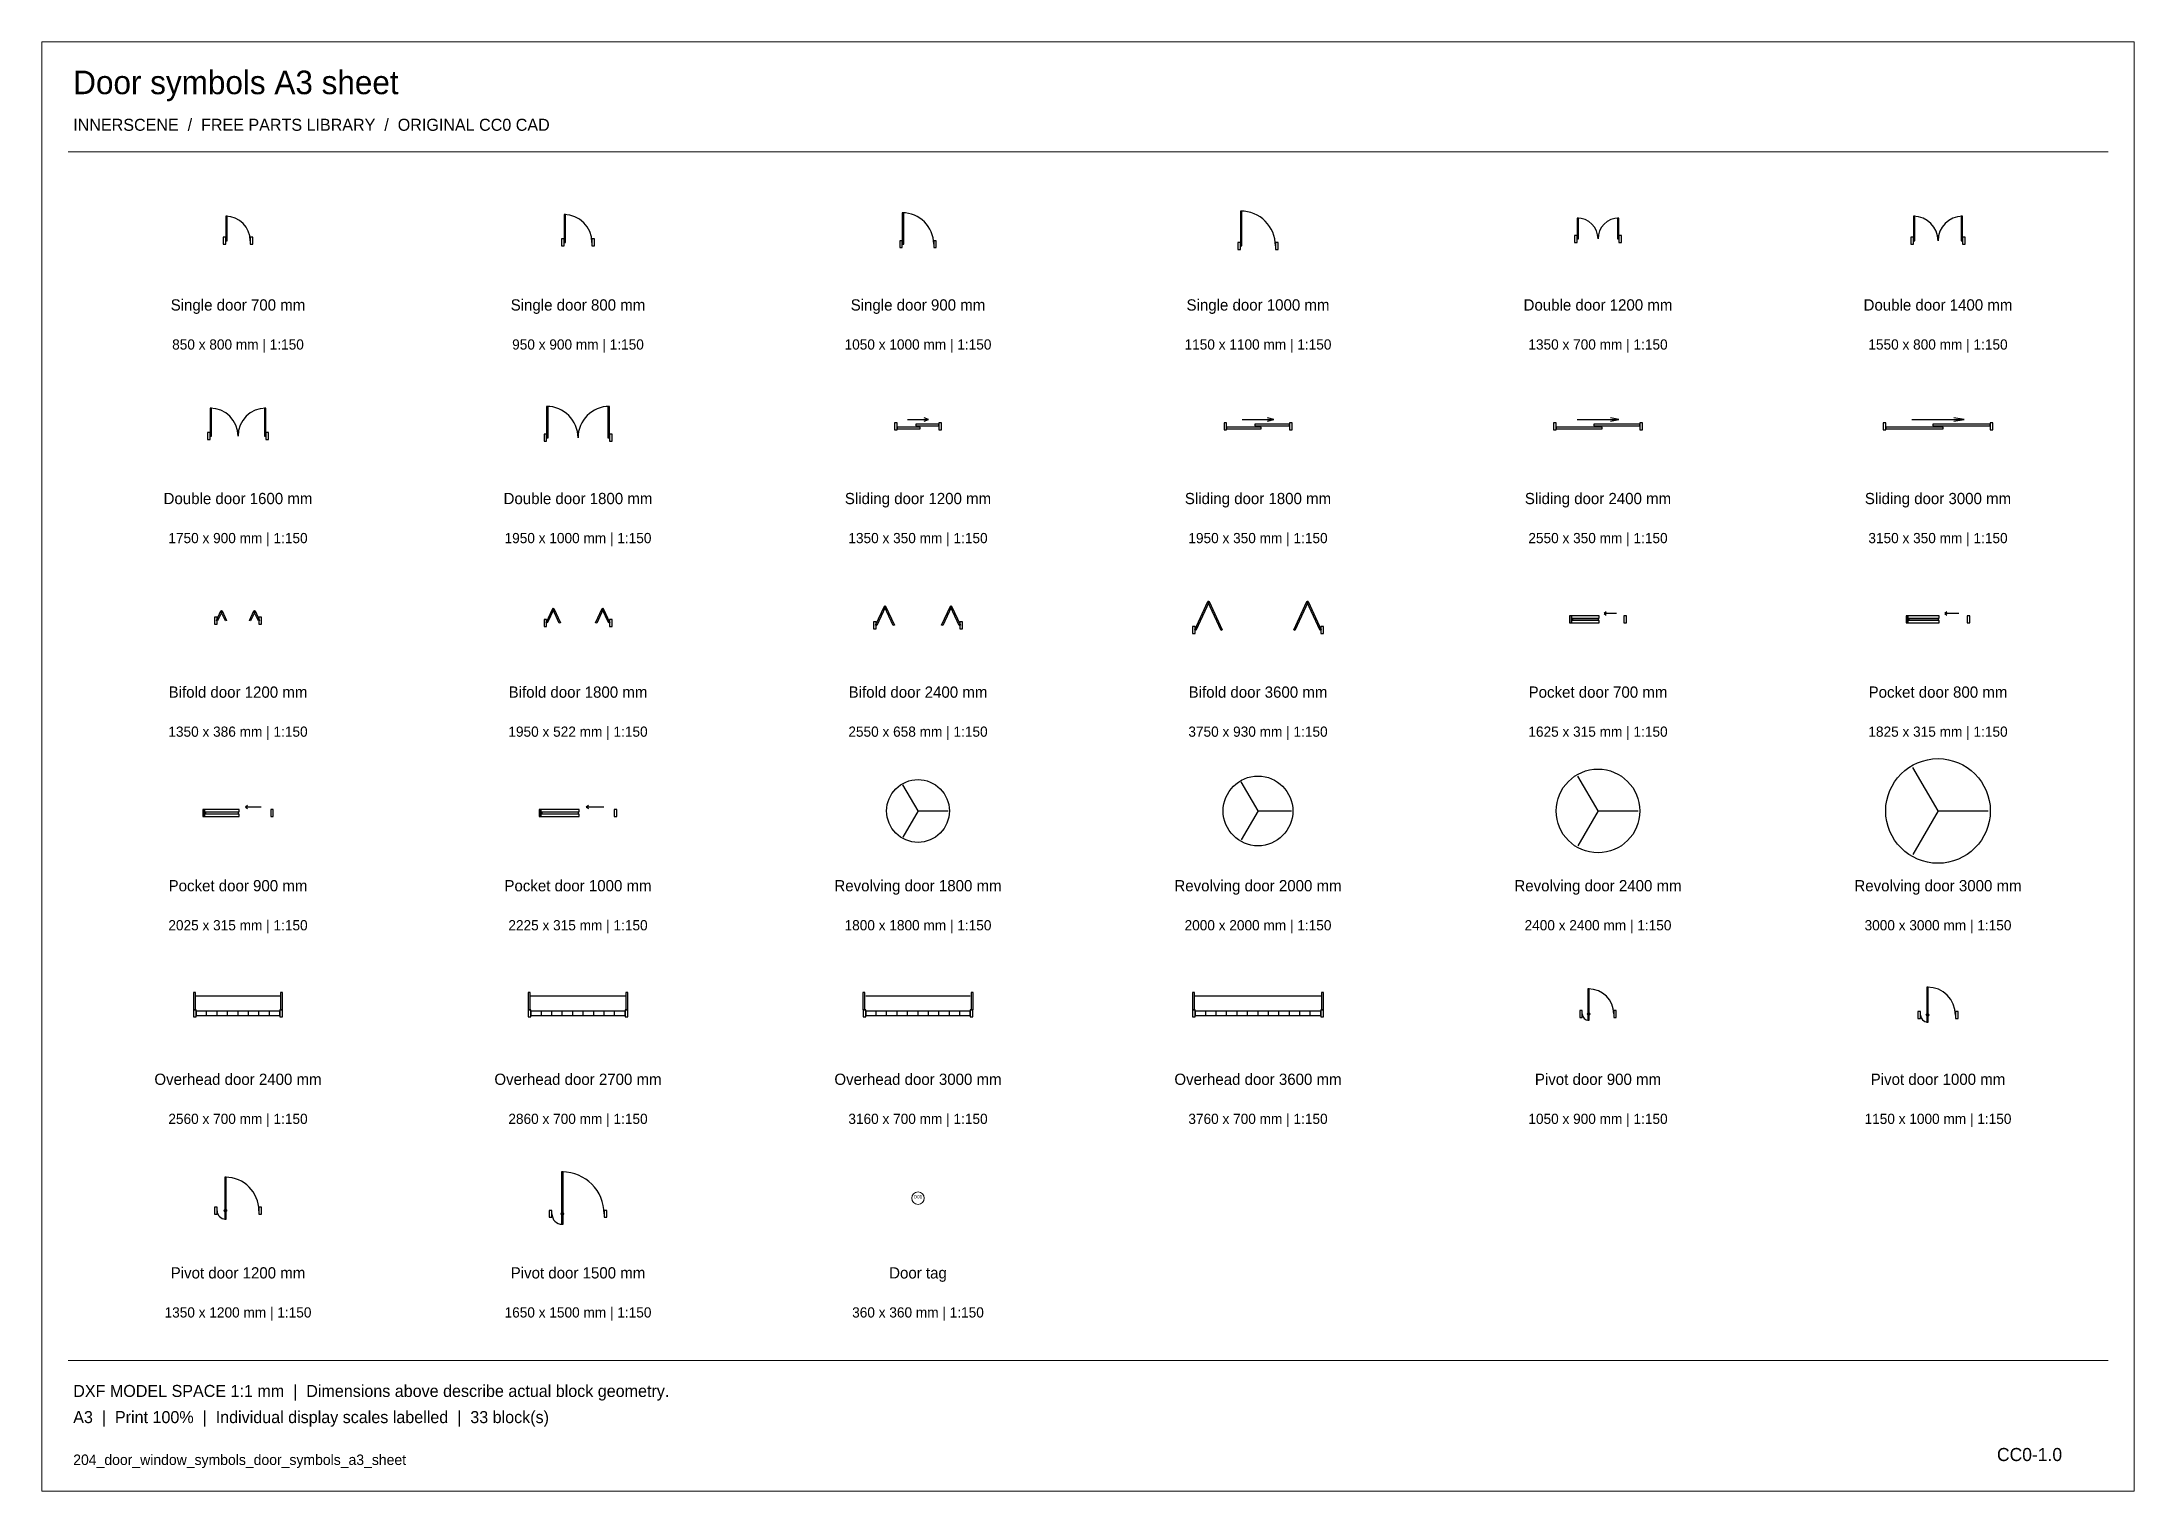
# Model space of a CAD drawing. Header units: millimetres. Extents: x 1500 to 61500, y 1500 to 43050.
import ezdxf
from ezdxf.enums import TextEntityAlignment as Align

# ---------------------------------------------------------------- set-up
doc = ezdxf.new("R2010")
doc.units = ezdxf.units.MM
for name, color, linetype, lineweight, true_color in [('A-ANNO-TEXT', 7, 'Continuous', 13, 0x263b49), ('A-DOOR', 7, 'Continuous', 25, 0x765e49), ('A-SHEET', 7, 'Continuous', 18, 0x8196a2)]:
    doc.layers.add(name, color=color, linetype=linetype, lineweight=lineweight, true_color=true_color)

# ---------------------------------------------------------------- blocks, each defined once
blk = doc.blocks.new('204_DOOR_WINDOW_SYMBOLS_DOOR_SYMBOLS_A3_SHEET')
at = {"layer": 'A-ANNO-TEXT'}
blk.add_circle((26625, 9900), 180, dxfattribs=at)
at = {"layer": 'A-DOOR'}
for points in [[(6775, 37350), (6815, 37350), (6815, 38050), (6775, 38050)], [(16475, 37300), (16515, 37300), (16515, 38100), (16475, 38100)], [(26175, 37250), (26215, 37250), (26215, 38150), (26175, 38150)], [(35875, 37200), (35915, 37200), (35915, 38200), (35875, 38200)], [(45525, 37400), (45565, 37400), (45565, 38000), (45525, 38000)], [(46685, 37400), (46725, 37400), (46725, 38000), (46685, 38000)], [(55175, 37350), (55215, 37350), (55215, 38050), (55175, 38050)], [(56535, 37350), (56575, 37350), (56575, 38050), (56535, 38050)], [(6700, 37250), (6775, 37250), (6775, 37450), (6700, 37450)], [(7475, 37250), (7550, 37250), (7550, 37450), (7475, 37450)], [(16400, 37200), (16475, 37200), (16475, 37400), (16400, 37400)], [(17275, 37200), (17350, 37200), (17350, 37400), (17275, 37400)], [(26100, 37150), (26175, 37150), (26175, 37350), (26100, 37350)], [(27075, 37150), (27150, 37150), (27150, 37350), (27075, 37350)], [(35800, 37100), (35875, 37100), (35875, 37300), (35800, 37300)], [(36875, 37100), (36950, 37100), (36950, 37300), (36875, 37300)], [(45450, 37300), (45525, 37300), (45525, 37500), (45450, 37500)], [(46725, 37300), (46800, 37300), (46800, 37500), (46725, 37500)], [(55100, 37250), (55175, 37250), (55175, 37450), (55100, 37450)], [(56575, 37250), (56650, 37250), (56650, 37450), (56575, 37450)], [(6325, 31750), (6365, 31750), (6365, 32550), (6325, 32550)], [(7885, 31750), (7925, 31750), (7925, 32550), (7885, 32550)], [(15975, 31700), (16015, 31700), (16015, 32600), (15975, 32600)], [(17735, 31700), (17775, 31700), (17775, 32600), (17735, 32600)], [(6250, 31650), (6325, 31650), (6325, 31850), (6250, 31850)], [(7925, 31650), (8000, 31650), (8000, 31850), (7925, 31850)], [(15900, 31600), (15975, 31600), (15975, 31800), (15900, 31800)], [(17775, 31600), (17850, 31600), (17850, 31800), (17775, 31800)], [(25950, 31925), (26025, 31925), (26025, 32125), (25950, 32125)], [(26025, 31960), (26685, 31960), (26685, 32005), (26025, 32005)], [(26565, 32045), (27225, 32045), (27225, 32090), (26565, 32090)], [(27225, 31925), (27300, 31925), (27300, 32125), (27225, 32125)], [(35400, 31925), (35475, 31925), (35475, 32125), (35400, 32125)], [(35475, 31960), (36465, 31960), (36465, 32005), (35475, 32005)], [(36285, 32045), (37275, 32045), (37275, 32090), (36285, 32090)], [(37275, 31925), (37350, 31925), (37350, 32125), (37275, 32125)], [(44850, 31925), (44925, 31925), (44925, 32125), (44850, 32125)], [(44925, 31960), (46245, 31960), (46245, 32005), (44925, 32005)], [(46005, 32045), (47325, 32045), (47325, 32090), (46005, 32090)], [(47325, 31925), (47400, 31925), (47400, 32125), (47325, 32125)], [(54300, 31925), (54375, 31925), (54375, 32125), (54300, 32125)], [(54375, 31960), (56025, 31960), (56025, 32005), (54375, 32005)], [(55725, 32045), (57375, 32045), (57375, 32090), (55725, 32090)], [(57375, 31925), (57450, 31925), (57450, 32125), (57375, 32125)], [(34559, 26193), (34939, 27008), (34971, 26993), (34591, 26178)], [(34971, 27008), (35352, 26193), (35320, 26178), (34939, 26993)], [(37811, 26993), (37430, 26178), (37398, 26193), (37779, 27008)], [(38159, 26178), (37779, 26993), (37811, 27008), (38191, 26193)], [(6450, 26357), (6525, 26357), (6525, 26557), (6450, 26557)], [(6509, 26464), (6636, 26736), (6668, 26722), (6541, 26450)], [(6668, 26736), (6794, 26464), (6763, 26450), (6636, 26722)], [(7614, 26722), (7487, 26450), (7456, 26464), (7582, 26736)], [(7709, 26450), (7582, 26722), (7614, 26736), (7741, 26464)], [(7725, 26357), (7800, 26357), (7800, 26557), (7725, 26557)], [(15900, 26289), (15975, 26289), (15975, 26489), (15900, 26489)], [(15959, 26396), (16149, 26804), (16181, 26790), (15991, 26382)], [(16181, 26804), (16371, 26396), (16339, 26382), (16149, 26790)], [(17601, 26790), (17411, 26382), (17379, 26396), (17569, 26804)], [(17759, 26382), (17569, 26790), (17601, 26804), (17791, 26396)], [(17775, 26289), (17850, 26289), (17850, 26489), (17775, 26489)], [(25350, 26221), (25425, 26221), (25425, 26421), (25350, 26421)], [(25409, 26329), (25663, 26872), (25694, 26857), (25441, 26314)], [(25694, 26872), (25948, 26329), (25916, 26314), (25663, 26857)], [(27587, 26857), (27334, 26314), (27302, 26329), (27556, 26872)], [(27809, 26314), (27556, 26857), (27587, 26872), (27841, 26329)], [(27825, 26221), (27900, 26221), (27900, 26421), (27825, 26421)], [(45312, 26392), (45362, 26392), (45362, 26592), (45312, 26592)], [(45362, 26528), (46162, 26528), (46162, 26592), (45362, 26592)], [(45362, 26392), (46162, 26392), (46162, 26458), (45362, 26458)], [(45392, 26472), (46142, 26472), (46142, 26512), (45392, 26512)], [(46862, 26392), (46938, 26392), (46938, 26592), (46862, 26592)], [(54962, 26392), (55012, 26392), (55012, 26592), (54962, 26592)], [(55012, 26528), (55912, 26528), (55912, 26592), (55012, 26592)], [(55012, 26392), (55912, 26392), (55912, 26458), (55012, 26458)], [(55042, 26472), (55892, 26472), (55892, 26512), (55042, 26512)], [(56712, 26392), (56788, 26392), (56788, 26592), (56712, 26592)], [(34500, 26085), (34575, 26085), (34575, 26285), (34500, 26285)], [(38175, 26085), (38250, 26085), (38250, 26285), (38175, 26285)], [(6112, 20842), (6162, 20842), (6162, 21042), (6112, 21042)], [(6162, 20978), (7162, 20978), (7162, 21042), (6162, 21042)], [(8062, 20842), (8138, 20842), (8138, 21042), (8062, 21042)], [(15762, 20842), (15812, 20842), (15812, 21042), (15762, 21042)], [(15812, 20978), (16912, 20978), (16912, 21042), (15812, 21042)], [(17912, 20842), (17988, 20842), (17988, 21042), (17912, 21042)], [(6162, 20842), (7162, 20842), (7162, 20908), (6162, 20908)], [(6192, 20922), (7142, 20922), (7142, 20962), (6192, 20962)], [(15812, 20842), (16912, 20842), (16912, 20908), (15812, 20908)], [(15842, 20922), (16892, 20922), (16892, 20962), (15842, 20962)], [(5845, 15300), (5905, 15300), (5905, 15800), (5845, 15800)], [(8345, 15300), (8405, 15300), (8405, 15800), (8345, 15800)], [(15445, 15300), (15505, 15300), (15505, 15800), (15445, 15800)], [(18245, 15300), (18305, 15300), (18305, 15800), (18245, 15800)], [(25045, 15300), (25105, 15300), (25105, 15800), (25045, 15800)], [(28145, 15300), (28205, 15300), (28205, 15800), (28145, 15800)], [(34495, 15300), (34555, 15300), (34555, 15800), (34495, 15800)], [(38195, 15300), (38255, 15300), (38255, 15800), (38195, 15800)], [(45835, 15000), (45875, 15000), (45875, 15900), (45835, 15900)], [(55555, 14950), (55595, 14950), (55595, 15950), (55555, 15950)], [(5850, 15100), (5925, 15100), (5925, 15300), (5850, 15300)], [(5925, 15140), (8325, 15140), (8325, 15260), (5925, 15260)], [(8325, 15100), (8400, 15100), (8400, 15300), (8325, 15300)], [(15450, 15100), (15525, 15100), (15525, 15300), (15450, 15300)], [(15525, 15140), (18225, 15140), (18225, 15260), (15525, 15260)], [(18225, 15100), (18300, 15100), (18300, 15300), (18225, 15300)], [(25050, 15100), (25125, 15100), (25125, 15300), (25050, 15300)], [(25125, 15140), (28125, 15140), (28125, 15260), (25125, 15260)], [(28125, 15100), (28200, 15100), (28200, 15300), (28125, 15300)], [(34500, 15100), (34575, 15100), (34575, 15300), (34500, 15300)], [(34575, 15140), (38175, 15140), (38175, 15260), (34575, 15260)], [(38175, 15100), (38250, 15100), (38250, 15300), (38175, 15300)], [(45600, 15080), (45675, 15080), (45675, 15280), (45600, 15280)], [(46575, 15080), (46650, 15080), (46650, 15280), (46575, 15280)], [(55300, 15050), (55375, 15050), (55375, 15250), (55300, 15250)], [(56375, 15050), (56450, 15050), (56450, 15250), (56375, 15250)], [(6745, 9300), (6785, 9300), (6785, 10500), (6745, 10500)], [(16405, 9150), (16445, 9150), (16445, 10650), (16405, 10650)], [(6450, 9440), (6525, 9440), (6525, 9640), (6450, 9640)], [(7725, 9440), (7800, 9440), (7800, 9640), (7725, 9640)], [(16050, 9350), (16125, 9350), (16125, 9550), (16050, 9550)], [(17625, 9350), (17700, 9350), (17700, 9550), (17625, 9550)]]:
    blk.add_lwpolyline(points, close=True, dxfattribs=at)
for points in [[(26325, 32225), (26925, 32225)], [(26805, 32175), (26925, 32225), (26805, 32275)], [(35925, 32225), (36825, 32225)], [(36645, 32175), (36825, 32225), (36645, 32275)], [(45525, 32225), (46725, 32225)], [(46485, 32175), (46725, 32225), (46485, 32275)], [(55125, 32225), (56625, 32225)], [(56325, 32175), (56625, 32225), (56325, 32275)], [(46362, 26708), (46302, 26662), (46362, 26618)], [(46652, 26662), (46302, 26662)], [(56132, 26708), (56072, 26662), (56132, 26618)], [(56472, 26662), (56072, 26662)], [(55875, 21000), (55155, 22247)], [(26625, 21000), (26193, 21748)], [(36375, 21000), (35895, 21831)], [(46125, 21000), (45549, 21998)], [(7402, 21158), (7342, 21112), (7402, 21068)], [(7792, 21112), (7342, 21112)], [(17172, 21158), (17112, 21112), (17172, 21068)], [(17612, 21112), (17112, 21112)], [(26625, 21000), (26193, 20252)], [(26625, 21000), (27489, 21000)], [(36375, 21000), (35895, 20169)], [(36375, 21000), (37335, 21000)], [(46125, 21000), (45549, 20002)], [(46125, 21000), (47277, 21000)], [(55875, 21000), (55155, 19753)], [(55875, 21000), (57315, 21000)], [(5925, 15700), (8325, 15700)], [(15525, 15700), (18225, 15700)], [(25125, 15700), (28125, 15700)], [(34575, 15700), (38175, 15700)], [(5925, 15140), (5925, 15260)], [(6225, 15140), (6225, 15260)], [(6525, 15140), (6525, 15260)], [(6825, 15140), (6825, 15260)], [(7125, 15140), (7125, 15260)], [(7425, 15140), (7425, 15260)], [(7725, 15140), (7725, 15260)], [(8025, 15140), (8025, 15260)], [(8325, 15140), (8325, 15260)], [(15525, 15140), (15525, 15260)], [(15825, 15140), (15825, 15260)], [(16125, 15140), (16125, 15260)], [(16425, 15140), (16425, 15260)], [(16725, 15140), (16725, 15260)], [(17025, 15140), (17025, 15260)], [(17325, 15140), (17325, 15260)], [(17625, 15140), (17625, 15260)], [(17925, 15140), (17925, 15260)], [(18225, 15140), (18225, 15260)], [(25125, 15140), (25125, 15260)], [(25425, 15140), (25425, 15260)], [(25725, 15140), (25725, 15260)], [(26025, 15140), (26025, 15260)], [(26325, 15140), (26325, 15260)], [(26625, 15140), (26625, 15260)], [(26925, 15140), (26925, 15260)], [(27225, 15140), (27225, 15260)], [(27525, 15140), (27525, 15260)], [(27825, 15140), (27825, 15260)], [(28125, 15140), (28125, 15260)], [(34575, 15140), (34575, 15260)], [(34875, 15140), (34875, 15260)], [(35175, 15140), (35175, 15260)], [(35475, 15140), (35475, 15260)], [(35775, 15140), (35775, 15260)], [(36075, 15140), (36075, 15260)], [(36375, 15140), (36375, 15260)], [(36675, 15140), (36675, 15260)], [(36975, 15140), (36975, 15260)], [(37275, 15140), (37275, 15260)], [(37575, 15140), (37575, 15260)], [(37875, 15140), (37875, 15260)], [(38175, 15140), (38175, 15260)]]:
    blk.add_lwpolyline(points, dxfattribs=at)
for centre, radius in [((34955, 27001), 14), ((37795, 27001), 14), ((6652, 26729), 14), ((7598, 26729), 14), ((16165, 26797), 14), ((17585, 26797), 14), ((25679, 26865), 14), ((27571, 26865), 14), ((46125, 21000), 1200), ((55875, 21000), 1500), ((26625, 21000), 900), ((36375, 21000), 1000), ((45855, 15180), 35), ((55575, 15150), 35), ((6765, 9540), 35), ((16425, 9450), 35)]:
    blk.add_circle(centre, radius, dxfattribs=at)
for centre, radius, start, end in [((6775, 37350), 700, 0, 90), ((16475, 37300), 800, 0, 90), ((26175, 37250), 900, 0, 90), ((35875, 37200), 1000, 0, 90), ((45525, 37400), 600, 0, 90), ((46725, 37400), 600, 90, 180), ((55175, 37350), 700, 0, 90), ((56575, 37350), 700, 90, 180), ((6325, 31750), 800, 0, 90), ((7925, 31750), 800, 90, 180), ((15975, 31700), 900, 0, 90), ((17775, 31700), 900, 90, 180), ((45855, 15180), 720, 0, 90), ((55575, 15150), 800, 0, 90), ((45855, 15180), 180, 180, 270), ((55575, 15150), 200, 180, 270), ((6765, 9540), 960, 0, 90), ((16425, 9450), 1200, 0, 90), ((6765, 9540), 240, 180, 270), ((16425, 9450), 300, 180, 270)]:
    blk.add_arc(centre, radius, start, end, dxfattribs=at)
at = {"layer": 'A-SHEET'}
blk.add_lwpolyline([(1500, 1500), (61500, 1500), (61500, 43050), (1500, 43050)], close=True, dxfattribs=at)
for points in [[(2250, 39900), (60750, 39900)], [(2250, 5250), (60750, 5250)]]:
    blk.add_lwpolyline(points, dxfattribs=at)
at = {"layer": 'A-ANNO-TEXT'}
for s, height, p in [('Door symbols A3 sheet', 675, (2400, 41550)), ('INNERSCENE  /  FREE PARTS LIBRARY  /  ORIGINAL CC0 CAD', 345, (2400, 40500)), ('DXF MODEL SPACE 1:1 mm  |  Dimensions above describe actual block geometry.', 345, (2400, 4200)), ('A3  |  Print 100%  |  Individual display scales labelled  |  33 block(s)', 345, (2400, 3450)), ('204_door_window_symbols_door_symbols_a3_sheet', 300, (2400, 2250))]:
    blk.add_text(s, height=height, dxfattribs=at).set_placement(p)
for s, height, p in [('Single door 700 mm', 322.5, (7125, 35250)), ('Single door 800 mm', 322.5, (16875, 35250)), ('Single door 900 mm', 322.5, (26625, 35250)), ('Single door 1000 mm', 322.5, (36375, 35250)), ('Double door 1200 mm', 322.5, (46125, 35250)), ('Double door 1400 mm', 322.5, (55875, 35250)), ('850 x 800 mm | 1:150', 292.5, (7125, 34140)), ('950 x 900 mm | 1:150', 292.5, (16875, 34140)), ('1050 x 1000 mm | 1:150', 292.5, (26625, 34140)), ('1150 x 1100 mm | 1:150', 292.5, (36375, 34140)), ('1350 x 700 mm | 1:150', 292.5, (46125, 34140)), ('1550 x 800 mm | 1:150', 292.5, (55875, 34140)), ('Double door 1600 mm', 322.5, (7125, 29700)), ('Double door 1800 mm', 322.5, (16875, 29700)), ('Sliding door 1200 mm', 322.5, (26625, 29700)), ('Sliding door 1800 mm', 322.5, (36375, 29700)), ('Sliding door 2400 mm', 322.5, (46125, 29700)), ('Sliding door 3000 mm', 322.5, (55875, 29700)), ('1750 x 900 mm | 1:150', 292.5, (7125, 28590)), ('1950 x 1000 mm | 1:150', 292.5, (16875, 28590)), ('1350 x 350 mm | 1:150', 292.5, (26625, 28590)), ('1950 x 350 mm | 1:150', 292.5, (36375, 28590)), ('2550 x 350 mm | 1:150', 292.5, (46125, 28590)), ('3150 x 350 mm | 1:150', 292.5, (55875, 28590)), ('Bifold door 1200 mm', 322.5, (7125, 24150)), ('Bifold door 1800 mm', 322.5, (16875, 24150)), ('Bifold door 2400 mm', 322.5, (26625, 24150)), ('Bifold door 3600 mm', 322.5, (36375, 24150)), ('Pocket door 700 mm', 322.5, (46125, 24150)), ('Pocket door 800 mm', 322.5, (55875, 24150)), ('1350 x 386 mm | 1:150', 292.5, (7125, 23040)), ('1950 x 522 mm | 1:150', 292.5, (16875, 23040)), ('2550 x 658 mm | 1:150', 292.5, (26625, 23040)), ('3750 x 930 mm | 1:150', 292.5, (36375, 23040)), ('1625 x 315 mm | 1:150', 292.5, (46125, 23040)), ('1825 x 315 mm | 1:150', 292.5, (55875, 23040)), ('Pocket door 900 mm', 322.5, (7125, 18600)), ('Pocket door 1000 mm', 322.5, (16875, 18600)), ('Revolving door 1800 mm', 322.5, (26625, 18600)), ('Revolving door 2000 mm', 322.5, (36375, 18600)), ('Revolving door 2400 mm', 322.5, (46125, 18600)), ('Revolving door 3000 mm', 322.5, (55875, 18600)), ('2025 x 315 mm | 1:150', 292.5, (7125, 17490)), ('2225 x 315 mm | 1:150', 292.5, (16875, 17490)), ('1800 x 1800 mm | 1:150', 292.5, (26625, 17490)), ('2000 x 2000 mm | 1:150', 292.5, (36375, 17490)), ('2400 x 2400 mm | 1:150', 292.5, (46125, 17490)), ('3000 x 3000 mm | 1:150', 292.5, (55875, 17490)), ('Overhead door 2400 mm', 322.5, (7125, 13050)), ('Overhead door 2700 mm', 322.5, (16875, 13050)), ('Overhead door 3000 mm', 322.5, (26625, 13050)), ('Overhead door 3600 mm', 322.5, (36375, 13050)), ('Pivot door 900 mm', 322.5, (46125, 13050)), ('Pivot door 1000 mm', 322.5, (55875, 13050)), ('2560 x 700 mm | 1:150', 292.5, (7125, 11940)), ('2860 x 700 mm | 1:150', 292.5, (16875, 11940)), ('3160 x 700 mm | 1:150', 292.5, (26625, 11940)), ('3760 x 700 mm | 1:150', 292.5, (36375, 11940)), ('1050 x 900 mm | 1:150', 292.5, (46125, 11940)), ('1150 x 1000 mm | 1:150', 292.5, (55875, 11940)), ('D01', 95, (26625, 9865)), ('Pivot door 1200 mm', 322.5, (7125, 7500)), ('Pivot door 1500 mm', 322.5, (16875, 7500)), ('Door tag', 322.5, (26625, 7500)), ('1350 x 1200 mm | 1:150', 292.5, (7125, 6390)), ('1650 x 1500 mm | 1:150', 292.5, (16875, 6390)), ('360 x 360 mm | 1:150', 292.5, (26625, 6390)), ('CC0-1.0', 375, (58500, 2250))]:
    blk.add_text(s, height=height, dxfattribs=at).set_placement(p, align=Align.BOTTOM_CENTER)

msp = doc.modelspace()

# ---------------------------------------------------------------- block references
msp.add_blockref('204_DOOR_WINDOW_SYMBOLS_DOOR_SYMBOLS_A3_SHEET', (0, 0))

doc.saveas('drawing.dxf')
